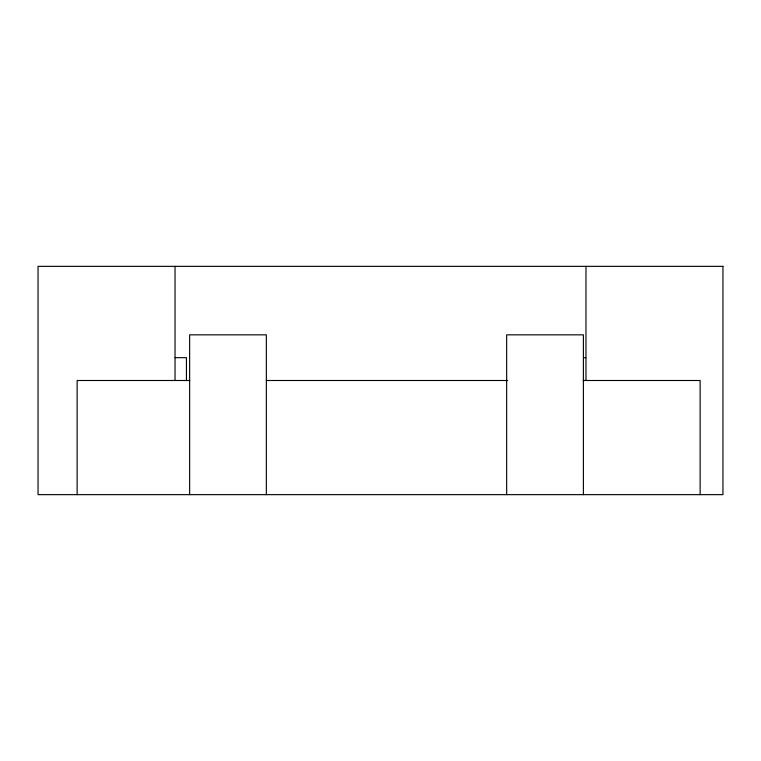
<?xml version="1.0" encoding="UTF-8"?>
<svg xmlns="http://www.w3.org/2000/svg" width="761" height="761" viewBox="0 0 761 761"><rect width="100%" height="100%" fill="white"/><g stroke="black" fill="none" stroke-linecap="round" stroke-linejoin="round"><path stroke-width="1.14" d="M175.144 357.67L186.445 357.67L186.445 380.5M583.782 357.67L585.856 357.67M189.717 380.5L77.137 380.5L77.137 494.65M266.35 380.5L507.587 380.5M583.116 380.5L700.13 380.5L700.13 494.65M585.97 266.35L585.97 380.5M583.392 494.65L583.392 334.84L506.655 334.84L506.655 494.65M266.35 494.65L266.35 334.84L189.641 334.84L189.641 494.65M175.03 266.35L175.03 380.5M722.95 266.35L38.05 266.35L38.05 494.65L722.95 494.65L722.95 266.35"/></g></svg>
